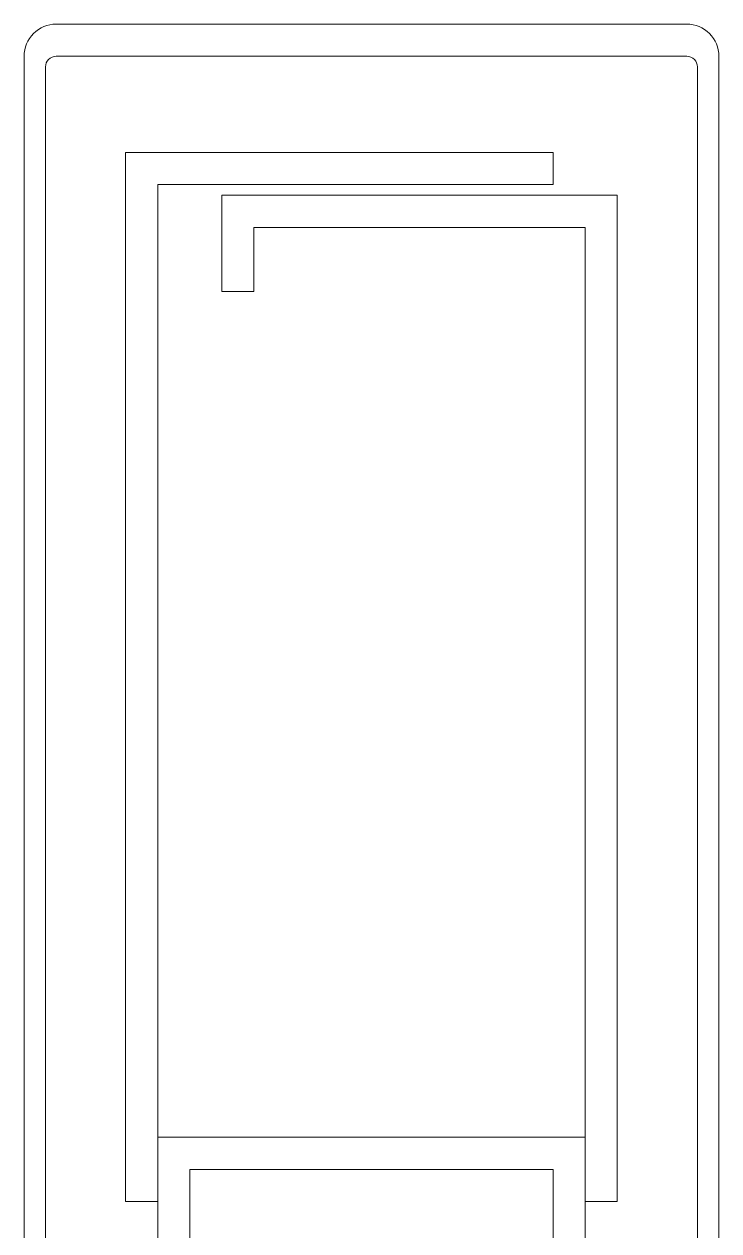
# Model space of a CAD drawing. Extents: x -2749 to 23780, y -1311 to 8245.
# Drawn here: x 7397.58 to 7404.08, y 333.72 to 345 of the extents above; entities that cross this region are included whole.
import ezdxf

# ---------------------------------------------------------------- set-up
doc = ezdxf.new("R2010")
doc.units = 0
doc.header["$MEASUREMENT"] = 0
doc.layers.add('06D', color=9, linetype='Continuous', lineweight=9)
doc.layers.add('10', color=9, linetype='Continuous', lineweight=9)

# ---------------------------------------------------------------- blocks, each defined once
blk = doc.blocks.new('*U327')
at = {"layer": '10'}
for p, q in [((-2.3, -11.005), (-2, -11.005)), ((2, -11.005), (2.3, -11.005))]:
    blk.add_line(p, q, dxfattribs=at)
for points in [[(-3.05, -13.707), (-3.05, -0.4, -0.414214), (-2.95, -0.3), (2.95, -0.3), (2.95, -0.3, -0.414214), (3.05, -0.4), (3.05, -13.707)], [(3.25, -15.477), (3.25, -0.3, 0.414214), (2.95, 0), (2.95, 0), (-2.95, 0, 0.414214), (-3.25, -0.3), (-3.25, -15.477, 0.470043)]]:
    blk.add_lwpolyline(points, format="xyb", dxfattribs=at)
for points in [[(-2, -11.005), (-2, -1.5), (1.7, -1.5), (1.7, -1.2), (-2.3, -1.2), (-2.3, -11.005)], [(2, -11.005), (2, -1.9), (-1.1, -1.9), (-1.1, -2.5), (-1.4, -2.5), (-1.4, -1.6), (2.3, -1.6), (2.3, -11.005)]]:
    blk.add_lwpolyline(points, dxfattribs=at)
for points in [[(-2, -10.405), (2, -10.405), (2, -16.405), (-2, -16.405)], [(-1.7, -10.705), (1.7, -10.705), (1.7, -16.105), (-1.7, -16.105)]]:
    blk.add_lwpolyline(points, close=True, dxfattribs=at)
blk = doc.blocks.new('1.KAT PLANI')
at = {"layer": '10'}
blk.add_blockref('*U327', (7400.833, 345), dxfattribs=at)

msp = doc.modelspace()

# ---------------------------------------------------------------- block references
at = {"layer": '06D'}
msp.add_blockref('1.KAT PLANI', (0, 0), dxfattribs=at)

doc.saveas('drawing.dxf')
